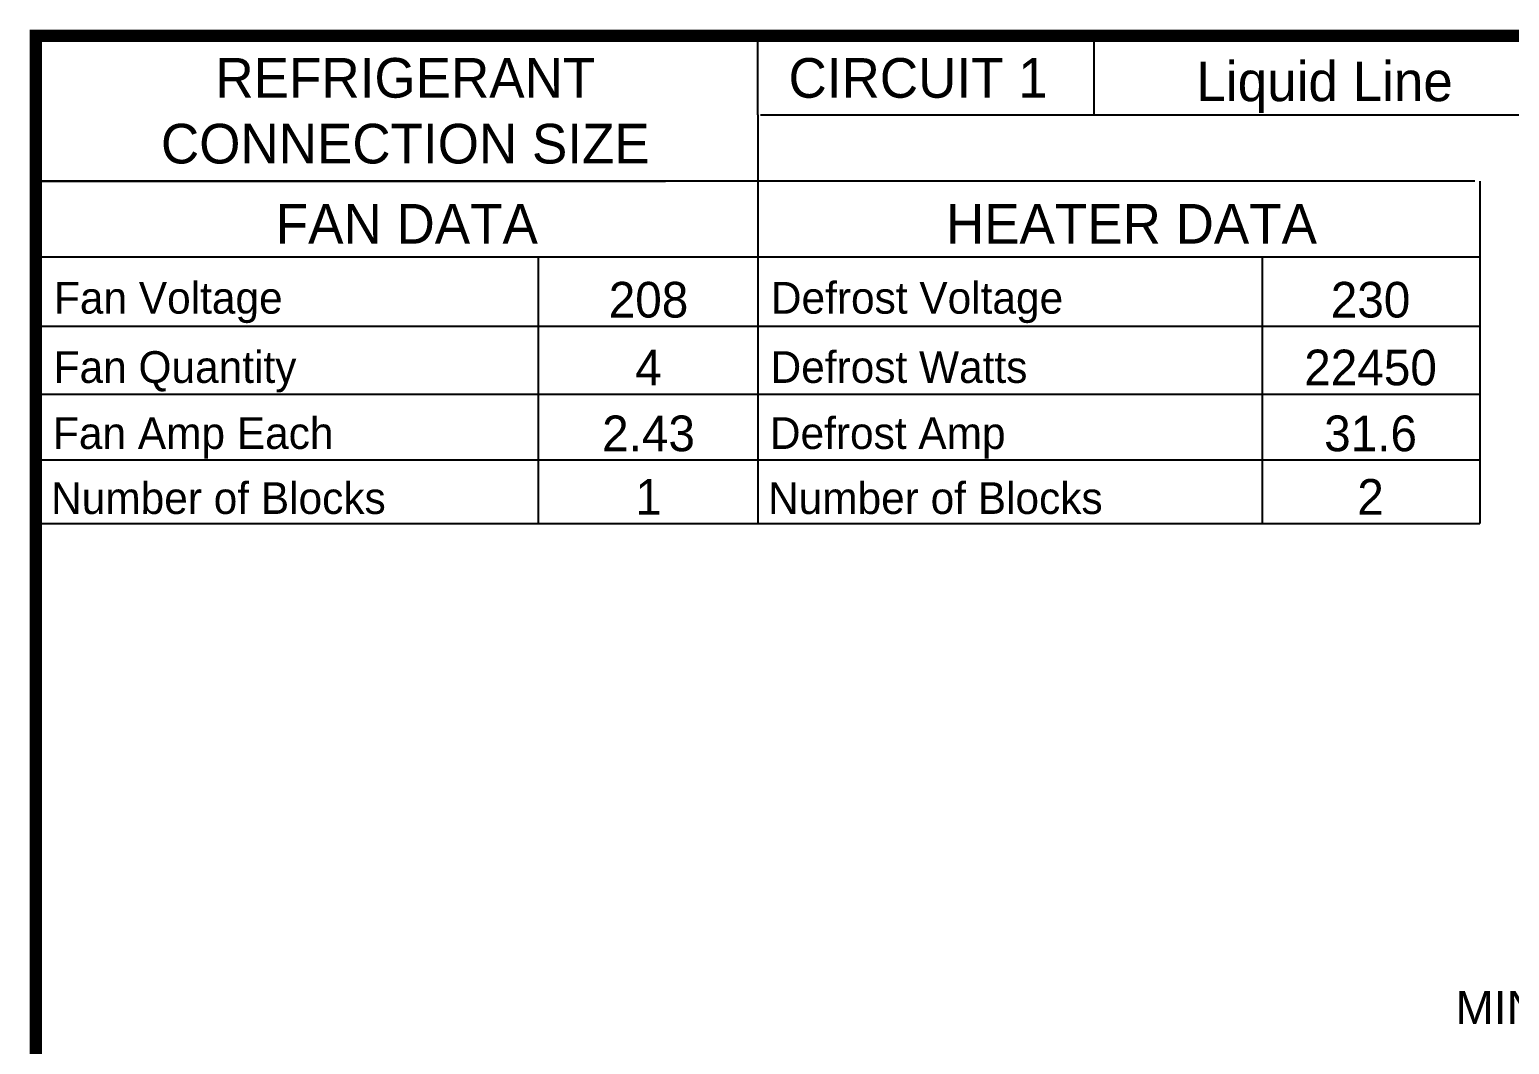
# Model space of a CAD drawing. Extents: x -24 to 296, y -58 to 147.
# Drawn here: x -15.5 to 74.1, y 76.7 to 138.1 of the extents above; entities that cross this region are included whole.
import ezdxf
from ezdxf.enums import TextEntityAlignment as Align

# ---------------------------------------------------------------- set-up
doc = ezdxf.new("R2010")
doc.units = 0
doc.header["$MEASUREMENT"] = 0
doc.layers.get('0').update_dxf_attribs({"linetype": 'CONTINUOUS'})
for name, color, linetype in [('C1EFD', 7, 'CONTINUOUS'), ('C1EHD', 7, 'CONTINUOUS'), ('C1RC', 7, 'CONTINUOUS')]:
    doc.layers.add(name, color=color, linetype=linetype)
doc.styles.add('dimentions', font='arial.ttf')

msp = doc.modelspace()

# ---------------------------------------------------------------- linework, layer by layer
at = {"const_width": 0.75262}
msp.add_lwpolyline([(-15.09433, -50.42783), (285.95207, -50.42783), (285.95207, 137.72617), (-15.09433, 137.72617), (-15.09433, -50.42783)], dxfattribs=at)
at = {"layer": 'C1EFD'}
for p, q in [((28.6255, 128.93504), (-15.09433, 128.93504)), ((-15.09433, 128.93504), (-15.09433, 108.20185)), ((28.6255, 128.93504), (28.6255, 108.20185)), ((28.6255, 124.33066), (-14.78972, 124.33066)), ((15.32673, 124.33066), (15.32673, 108.20185)), ((-14.80203, 120.13909), (28.6255, 120.13909)), ((-14.89952, 116.03728), (28.6255, 116.03728)), ((-15.1011, 112.04633), (28.6255, 112.04633)), ((-15.09433, 108.20185), (28.6255, 108.20185))]:
    msp.add_line(p, q, dxfattribs=at)
at = {"layer": 'C1EHD'}
for p, q in [((72.04072, 128.93504), (28.6255, 128.93504)), ((28.6255, 128.93504), (28.6255, 108.20185)), ((72.34533, 128.93504), (72.34533, 108.20185)), ((72.34533, 124.33066), (28.6255, 124.33066)), ((59.17155, 124.33066), (59.17155, 108.20185)), ((28.6255, 120.13909), (72.34533, 120.13909)), ((28.6255, 116.03728), (72.34533, 116.03728)), ((28.61873, 112.04633), (72.34533, 112.04633)), ((28.6255, 108.20185), (72.34533, 108.20185))]:
    msp.add_line(p, q, dxfattribs=at)
at = {"layer": 'C1RC'}
for p, q in [((-15.09433, 128.93504), (-15.09433, 137.72617)), ((-15.09433, 137.72617), (28.6255, 137.71787)), ((28.6255, 132.93347), (28.6255, 137.74149)), ((48.97978, 132.92623), (48.97978, 137.73425)), ((28.6255, 132.93347), (28.6255, 128.93504)), ((103.50521, 132.92623), (28.77956, 132.92623)), ((-15.09433, 128.93504), (23.03698, 128.9278))]:
    msp.add_line(p, q, dxfattribs=at)

# ---------------------------------------------------------------- texts
at = {"lineweight": 30, "style": 'dimentions'}
msp.add_text('MINIMUM RECOMMENDED SERVICE CLEARANCES', height=1.99998, dxfattribs=at).set_placement((70.86218, 77.89809))
at = {"layer": 'C1EFD'}
for s, height, p in [('FAN DATA', 2.399976, (7.37021, 125.14586)), ('208', 2.159978, (22.00543, 120.66869)), ('4', 2.15998, (22.00543, 116.56688)), ('2.43', 2.159978, (22.00543, 112.57593)), ('1', 2.15998, (22.00543, 108.73145))]:
    msp.add_text(s, height=height, dxfattribs=at).set_placement(p, align=Align.CENTER)
for s, p in [('Fan Voltage', (-13.99334, 120.90495)), ('Fan Quantity', (-14.01283, 116.71244)), ('Fan Amp Each', (-14.05315, 112.71428)), ('Number of Blocks', (-14.16711, 108.77874))]:
    msp.add_text(s, height=1.9199808, dxfattribs=at).set_placement(p)
at = {"layer": 'C1EHD'}
for s, height, p in [('HEATER DATA', 2.399976, (51.24519, 125.14586)), ('230', 2.159978, (65.72526, 120.66869)), ('22450', 2.159978, (65.72526, 116.56688)), ('31.6', 2.159978, (65.72526, 112.57593)), ('2', 2.15998, (65.72526, 108.73145))]:
    msp.add_text(s, height=height, dxfattribs=at).set_placement(p, align=Align.CENTER)
for s, p in [('Defrost Voltage', (29.41643, 120.90495)), ('Defrost Watts', (29.39694, 116.71244)), ('Defrost Amp', (29.35662, 112.71428)), ('Number of Blocks', (29.24267, 108.77874))]:
    msp.add_text(s, height=1.9199808, dxfattribs=at).set_placement(p)
at = {"layer": 'C1RC'}
for s, p in [('REFRIGERANT', (7.28133, 133.98191)), ('CIRCUIT 1', (38.32944, 133.97633)), ('CONNECTION SIZE', (7.28133, 129.99737))]:
    msp.add_text(s, height=2.399976, dxfattribs=at).set_placement(p, align=Align.CENTER)
msp.add_text('Liquid Line', height=2.399976, dxfattribs=at).set_placement((55.1816, 133.05054), align=Align.BOTTOM_LEFT)

doc.saveas('drawing.dxf')
